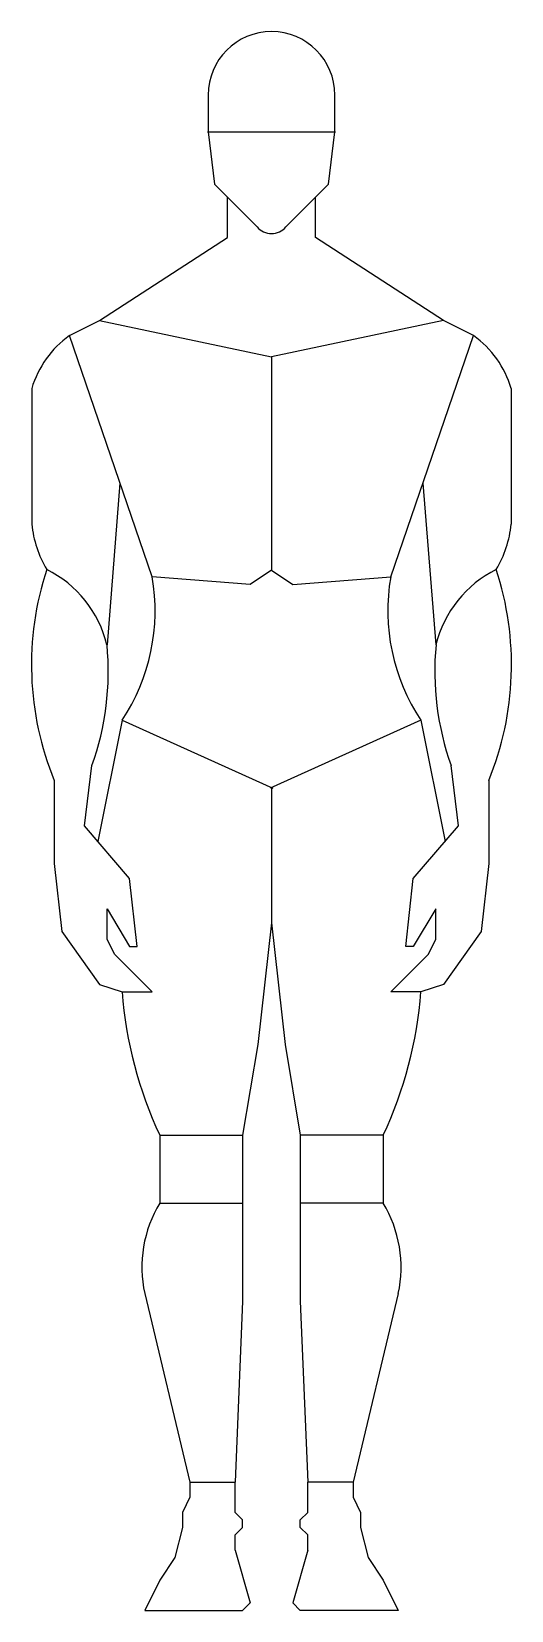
# Model space of a CAD drawing. Extents: x 132.29 to 132.85, y 60.03 to 61.84.
import ezdxf

# ---------------------------------------------------------------- set-up
doc = ezdxf.new("R2010")
doc.units = 0
doc.layers.get('0').update_dxf_attribs({"linetype": 'CONTINUOUS'})

msp = doc.modelspace()

# ---------------------------------------------------------------- linework, layer by layer
for p, q in [((132.4954, 61.7279), (132.6428, 61.7279)), ((132.5186, 61.6065), (132.5186, 61.6527)), ((132.6197, 61.6065), (132.6197, 61.6527)), ((132.3711, 61.5111), (132.5186, 61.6065)), ((132.7671, 61.5111), (132.6197, 61.6065)), ((132.3364, 61.4937), (132.3711, 61.5111)), ((132.3711, 61.5111), (132.5691, 61.4692)), ((132.7671, 61.5111), (132.5691, 61.4692)), ((132.8018, 61.4937), (132.7671, 61.5111)), ((132.4318, 61.2162), (132.3364, 61.4937)), ((132.7064, 61.2162), (132.8018, 61.4937)), ((132.5691, 61.4692), (132.5691, 61.2241)), ((132.5691, 61.4692), (132.5691, 61.2241)), ((132.2931, 61.433), (132.2931, 61.2769)), ((132.8452, 61.433), (132.8452, 61.2769)), ((132.3947, 61.3241), (132.3798, 61.1381)), ((132.7435, 61.3241), (132.7585, 61.1381)), ((132.5446, 61.2075), (132.4318, 61.2162)), ((132.5691, 61.2241), (132.5446, 61.2075)), ((132.5691, 61.2241), (132.5937, 61.2075)), ((132.5937, 61.2075), (132.7064, 61.2162)), ((132.3971, 61.0514), (132.3692, 60.9119)), ((132.3971, 61.0514), (132.5706, 60.9733)), ((132.7411, 61.0514), (132.5676, 60.9733)), ((132.7411, 61.0514), (132.769, 60.9119)), ((132.5691, 60.974), (132.5691, 60.8187)), ((132.5691, 60.974), (132.5691, 60.8187)), ((132.5691, 60.974), (132.5691, 60.8187)), ((132.5691, 60.8187), (132.5532, 60.6785)), ((132.5691, 60.8187), (132.585, 60.6785)), ((132.5532, 60.6785), (132.5359, 60.5744)), ((132.585, 60.6785), (132.6023, 60.5744)), ((132.4405, 60.5744), (132.4405, 60.4963)), ((132.4405, 60.5744), (132.5359, 60.5744)), ((132.5359, 60.5744), (132.5359, 60.4691)), ((132.6023, 60.5744), (132.6023, 60.4691)), ((132.6977, 60.5744), (132.6023, 60.5744)), ((132.6977, 60.5744), (132.6977, 60.4963)), ((132.4405, 60.4963), (132.5359, 60.4963)), ((132.6977, 60.4963), (132.6023, 60.4963)), ((132.4232, 60.3923), (132.4752, 60.1754)), ((132.7151, 60.3923), (132.6631, 60.1754)), ((132.4752, 60.1754), (132.5272, 60.1754)), ((132.5272, 60.1407), (132.5272, 60.1754)), ((132.6631, 60.1754), (132.611, 60.1754)), ((132.611, 60.1407), (132.611, 60.1754)), ((132.5359, 60.1321), (132.5272, 60.1407)), ((132.6023, 60.1321), (132.611, 60.1407)), ((132.5272, 60.1147), (132.5359, 60.1234)), ((132.5359, 60.1234), (132.5359, 60.1321)), ((132.6023, 60.1234), (132.6023, 60.1321)), ((132.611, 60.1147), (132.6023, 60.1234)), ((132.5272, 60.0974), (132.5272, 60.1147)), ((132.611, 60.0974), (132.611, 60.1147)), ((132.4405, 60.0627), (132.4232, 60.028)), ((132.6977, 60.0627), (132.7151, 60.028)), ((132.4232, 60.028), (132.5359, 60.028)), ((132.7151, 60.028), (132.6023, 60.028))]:
    msp.add_line(p, q)
msp.add_lwpolyline([(132.5857, 61.6187), (132.6349, 61.6679), (132.6421, 61.7279), (132.6421, 61.7702, 1), (132.4962, 61.7702), (132.4962, 61.7279), (132.5034, 61.6679), (132.5525, 61.6187, 0.470233)], format="xyb", close=True)
for points in [[(132.3191, 60.982), (132.3191, 60.8866), (132.3277, 60.8086), (132.3711, 60.7478), (132.3971, 60.7392), (132.4318, 60.7392), (132.3885, 60.7825), (132.3798, 60.7999), (132.3798, 60.8346), (132.4058, 60.7912), (132.4145, 60.7912), (132.4058, 60.8693), (132.3538, 60.93), (132.3624, 60.9994)], [(132.8192, 60.982), (132.8192, 60.8866), (132.8105, 60.8086), (132.7671, 60.7478), (132.7411, 60.7392), (132.7064, 60.7392), (132.7498, 60.7825), (132.7585, 60.7999), (132.7585, 60.8346), (132.7324, 60.7912), (132.7238, 60.7912), (132.7324, 60.8693), (132.7845, 60.93), (132.7758, 60.9994)], [(132.5359, 60.4963), (132.5359, 60.3836), (132.5272, 60.1754)], [(132.6023, 60.4963), (132.6023, 60.3836), (132.611, 60.1754)], [(132.4752, 60.1754), (132.4752, 60.1581), (132.4665, 60.1407), (132.4665, 60.1234), (132.4578, 60.0887), (132.4405, 60.0627)], [(132.6631, 60.1754), (132.6631, 60.1581), (132.6717, 60.1407), (132.6717, 60.1234), (132.6804, 60.0887), (132.6977, 60.0627)], [(132.5272, 60.0974), (132.5446, 60.0367), (132.5359, 60.028)], [(132.611, 60.0974), (132.5937, 60.0367), (132.6023, 60.028)]]:
    msp.add_lwpolyline(points)
for centre, radius, start, end in [((132.4058, 61.3983), 0.118, 126.0274, 162.8973), ((132.7324, 61.3983), 0.118, 17.1027, 53.9726), ((132.4188, 61.2899), 0.1264, 185.9061, 210.9638), ((132.7194, 61.2899), 0.1264, 329.0362, 354.0939), ((132.6443, 61.1152), 0.3515, 161.8205, 202.2703), ((132.2511, 61.1063), 0.1325, 13.8847, 63.4349), ((132.2085, 61.1772), 0.2267, 326.3099, 9.9128), ((132.9297, 61.1772), 0.2267, 170.0872, 213.6901), ((132.8871, 61.1063), 0.1325, 116.5651, 166.1153), ((132.4939, 61.1152), 0.3515, 337.7297, 18.1795), ((132.0589, 61.1078), 0.3223, 340.3462, 5.4038), ((133.0794, 61.1078), 0.3223, 174.5962, 199.6538), ((132.872, 60.776), 0.4763, 184.4387, 205.0484), ((132.2663, 60.776), 0.4763, 334.9516, 355.5613), ((132.5619, 60.4226), 0.142, 148.7363, 192.3391), ((132.5763, 60.4226), 0.142, 347.6609, 31.2637)]:
    msp.add_arc(centre, radius, start, end)

doc.saveas('drawing.dxf')
